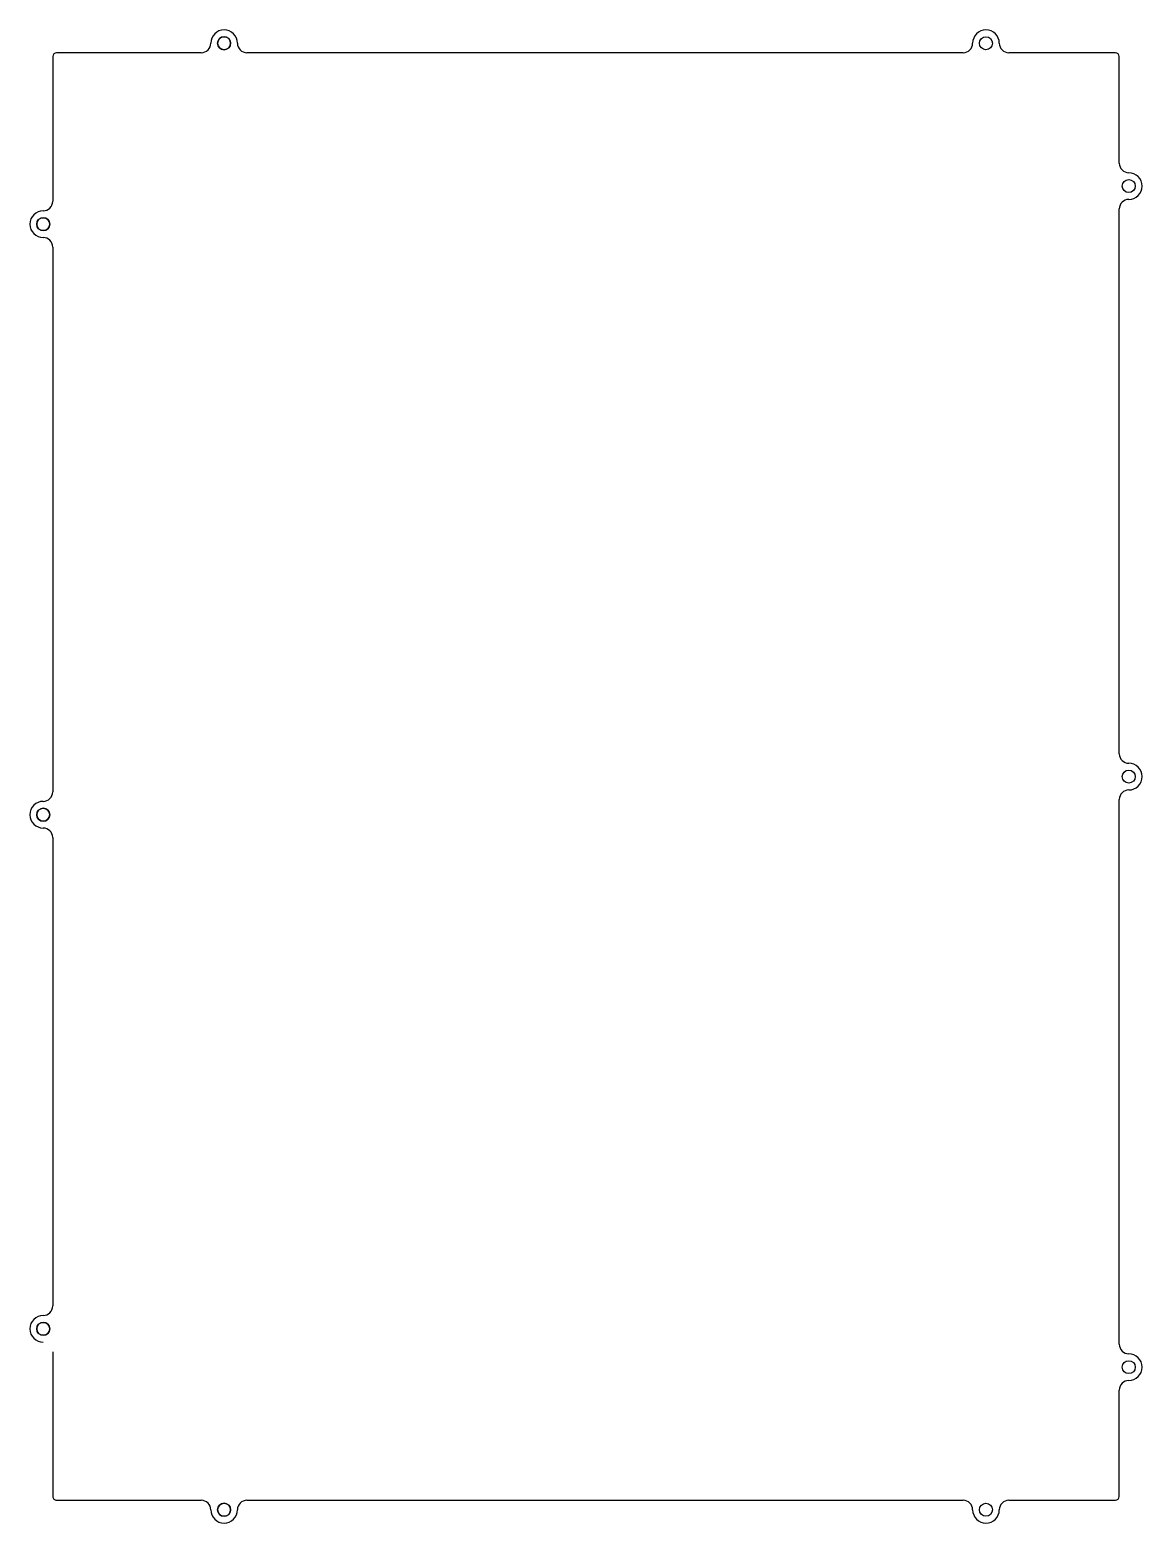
# Model space of a CAD drawing. Header units: millimetres. Extents: x -146 to 146, y -88 to 304.
import ezdxf

# ---------------------------------------------------------------- set-up
doc = ezdxf.new("R2010")
doc.units = ezdxf.units.MM
doc.header["$MEASUREMENT"] = 0

msp = doc.modelspace()

# ---------------------------------------------------------------- linework, layer by layer
for p, q in [((-101, 298.1), (-139, 298.1)), ((99, 298.1), (-89, 298.1)), ((99, 298.1), (-89, 298.1)), ((139, 298.1), (111, 298.1)), ((139, 298.1), (111, 298.1)), ((-140, 297.1), (-140, 293.18)), ((-140, 297.1), (-140, 293.18)), ((140, 269.1), (140, 297.1)), ((140, 269.1), (140, 297.1)), ((-140, 293.18), (-140, 259.1)), ((-140, 293.18), (-140, 259.1)), ((140, 114.1), (140, 257.1)), ((140, 114.1), (140, 257.1)), ((-140, 247.1), (-140, 104.1)), ((-140, 247.1), (-140, 104.1)), ((140, -40.9), (140, 102.1)), ((140, -40.9), (140, 102.1)), ((-140, 92.1), (-140, -30.84)), ((-140, 92.1), (-140, -30.84)), ((140, -80.84), (140, -52.9)), ((140, -80.84), (140, -52.9)), ((-89, -81.84), (15, -81.84)), ((-89, -81.84), (15, -81.84)), ((15, -81.84), (99, -81.84)), ((15, -81.84), (99, -81.84)), ((111, -81.84), (139, -81.84)), ((111, -81.84), (139, -81.84))]:
    msp.add_line(p, q)
msp.add_lwpolyline([(-140, -42.84), (-140, -80.84, 0.414214), (-139, -81.84), (-101, -81.84)], format="xyb")
at = {"extrusion": (0, 0, -1)}
for centre in [(95, 300.6), (142.5, 253.1), (142.5, 98.1), (142.5, -36.84), (95, -84.34)]:
    msp.add_circle(centre, 1.7, dxfattribs=at)
for centre in [(-95, 300.6), (105, 300.6), (105, 300.6), (142.5, 263.1), (142.5, 263.1), (-142.5, 253.1), (142.5, 108.1), (142.5, 108.1), (-142.5, 98.1), (-142.5, -36.84), (142.5, -46.9), (142.5, -46.9), (-95, -84.34), (105, -84.34), (105, -84.34)]:
    msp.add_circle(centre, 1.7)
for centre, radius, start, end in [((-95, 300.6), 3.5, 0, 179.9999), ((-95, 300.6), 3.5, 0, 179.9999), ((105, 300.6), 3.5, 0, 180), ((105, 300.6), 3.5, 0, 180), ((-139, 297.1), 1, 90, 180), ((-139, 297.1), 1, 90, 180), ((-101, 300.6), 2.5, 270.0003, 359.9999), ((-101, 300.6), 2.5, 270.0003, 359.9999), ((-89, 300.6), 2.5, 180, 270), ((-89, 300.6), 2.5, 180, 270), ((99, 300.6), 2.5, -90, 0), ((99, 300.6), 2.5, -90, 0), ((111, 300.6), 2.5, 180.0001, 270), ((111, 300.6), 2.5, 180.0001, 270), ((139, 297.1), 1, 0, 90), ((139, 297.1), 1, 0, 90), ((142.5, 269.1), 2.5, 180, 270), ((142.5, 269.1), 2.5, 180, 270), ((142.5, 263.1), 3.5, -90, 90), ((142.5, 263.1), 3.5, -90, 90), ((-142.5, 259.1), 2.5, 270, 359.7943), ((-142.5, 259.1), 2.5, 270, 359.7943), ((142.5, 257.1), 2.5, 90.0003, 180), ((142.5, 257.1), 2.5, 90.0003, 180), ((-142.5, 253.1), 3.5, 90, 269.9999), ((-142.5, 253.1), 3.5, 90, 269.9999), ((-142.5, 247.1), 2.5, 0.0938, 90), ((-142.5, 247.1), 2.5, 0.0938, 90), ((142.5, 114.1), 2.5, 180.0029, 269.9999), ((142.5, 114.1), 2.5, 180.0029, 269.9999), ((142.5, 108.1), 3.5, -90, 90), ((142.5, 108.1), 3.5, -90, 90), ((-142.5, 104.1), 2.5, 270, 359.9049), ((-142.5, 104.1), 2.5, 270, 359.9049), ((142.5, 102.1), 2.5, 90.0001, 180.0028), ((142.5, 102.1), 2.5, 90.0001, 180.0028), ((-142.5, 98.1), 3.5, 90, 269.9999), ((-142.5, 98.1), 3.5, 90, 269.9999), ((-142.5, 92.1), 2.5, 0, 90), ((-142.5, 92.1), 2.5, 0, 90), ((-142.5, -30.84), 2.5, 270, 360), ((-142.5, -30.84), 2.5, 270, 360), ((-142.5, -36.84), 3.5, 90, 269.9999), ((142.5, -40.9), 2.5, 180.0013, 269.9989), ((142.5, -40.9), 2.5, 180.0013, 269.9989), ((142.5, -46.9), 3.5, -90, 90), ((142.5, -46.9), 3.5, -90, 90), ((142.5, -52.9), 2.5, 90.0013, 180), ((142.5, -52.9), 2.5, 90.0013, 180), ((-101, -84.34), 2.5, 360, 90), ((-89, -84.34), 2.5, 90, 180), ((-89, -84.34), 2.5, 90, 180), ((99, -84.34), 2.5, 0.0001, 90), ((99, -84.34), 2.5, 0.0001, 90), ((111, -84.34), 2.5, 90, 180), ((111, -84.34), 2.5, 90, 180), ((139, -80.84), 1, 270, 360), ((139, -80.84), 1, 270, 360), ((-95, -84.34), 3.5, 180, 359.9999), ((-95, -84.34), 3.5, 180, 359.9999), ((105, -84.34), 3.5, -180, 0), ((105, -84.34), 3.5, 180, 360)]:
    msp.add_arc(centre, radius, start, end)

doc.saveas('drawing.dxf')
